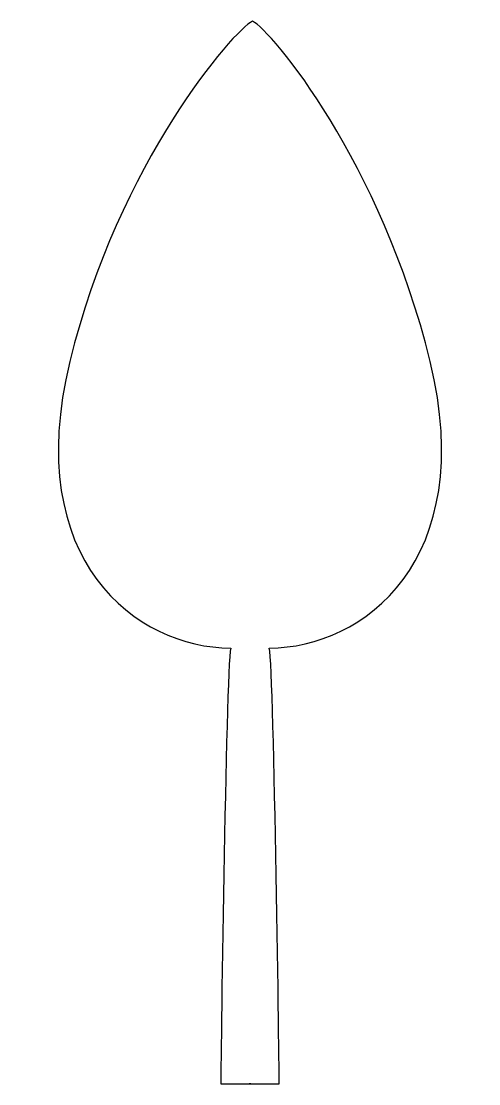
# Model space of a CAD drawing. Header units: centimetres. Extents: x -3.6 to 3.6, y -8.3 to 8.3.
import ezdxf

# ---------------------------------------------------------------- set-up
doc = ezdxf.new("R2010")
doc.units = ezdxf.units.CM
doc.header["$MEASUREMENT"] = 0
doc.layers.add('Camada 1', color=7, linetype='Continuous')

msp = doc.modelspace()

# ---------------------------------------------------------------- linework, layer by layer
at = {"layer": 'Camada 1'}
msp.add_open_spline([(0.03916, 8.27146), (0.32618, 8.14102), (2.04822, 6.0797), (2.80493, 2.97461), (2.80493, 2.97461), (3.56174, -0.13046), (1.76125, -1.48719), (0.30007, -1.48719), (0.30007, -1.48719), (0.37833, -1.85261), (0.45662, -8.27145), (0.45662, -8.27145), (0.45662, -8.27145), (0.45662, -8.27145), (-0.01304, -8.27146), (-0.01304, -8.27146), (-0.01304, -8.27146), (-0.01304, -8.27146), (0.0131, -8.27146), (0.0131, -8.27146), (0.0131, -8.27146), (0.0131, -8.27146), (-0.45659, -8.27146), (-0.45659, -8.27146), (-0.45659, -8.27146), (-0.45659, -8.27146), (-0.37833, -1.85259), (-0.30004, -1.4872), (-0.30004, -1.4872), (-1.76123, -1.4872), (-3.56166, -0.1305), (-2.80496, 2.9746), (-2.80496, 2.9746), (-2.04825, 6.0797), (-0.24786, 8.14102), (0.03916, 8.27146), (0.03916, 8.27146), (0.03916, 8.27146), (0.03916, 8.27146), (0.03916, 8.27146)], degree=3, knots=[0, 0, 0, 0, 0.09090909, 0.09090909, 0.09090909, 0.09090909, 0.18181818, 0.18181818, 0.18181818, 0.18181818, 0.27272727, 0.27272727, 0.27272727, 0.27272727, 0.36363636, 0.36363636, 0.36363636, 0.36363636, 0.45454545, 0.45454545, 0.45454545, 0.45454545, 0.54545455, 0.54545455, 0.54545455, 0.54545455, 0.63636364, 0.63636364, 0.63636364, 0.63636364, 0.72727273, 0.72727273, 0.72727273, 0.72727273, 0.81818182, 0.81818182, 0.81818182, 0.81818182, 1, 1, 1, 1], dxfattribs=at)

doc.saveas('drawing.dxf')
